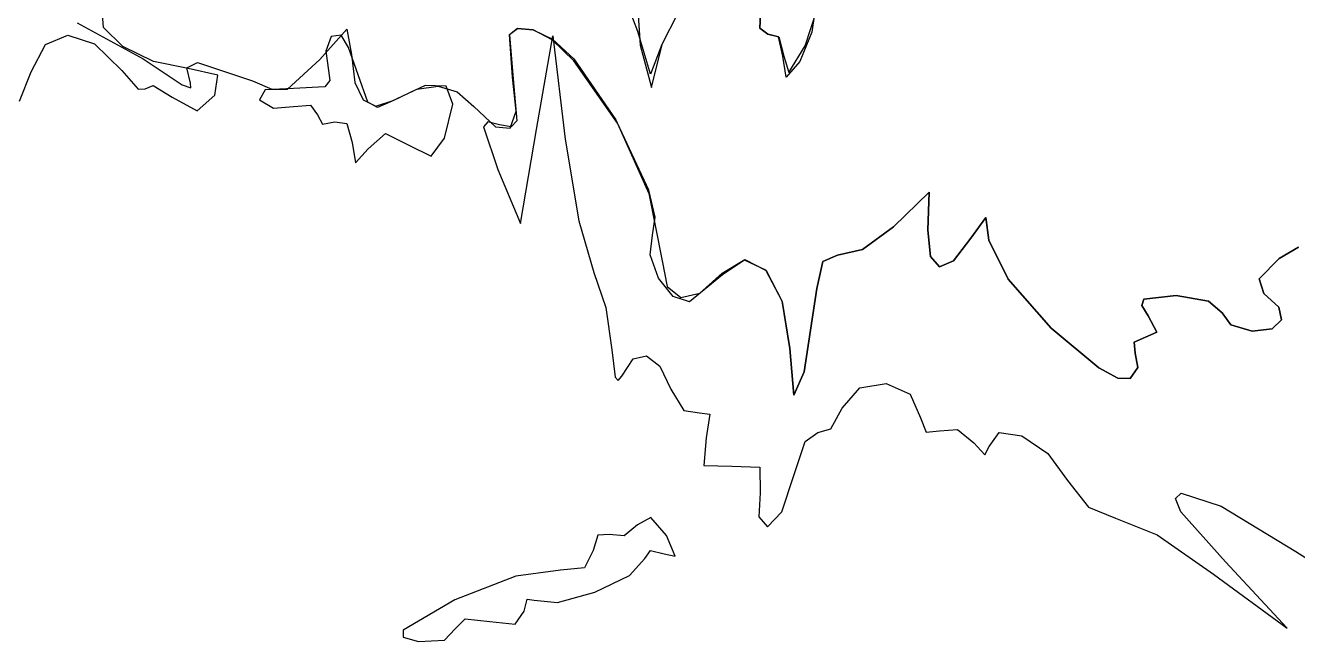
# Model space of a CAD drawing. Extents: x 21 to 195, y 1 to 197.
# Drawn here: x 101.62 to 127.66, y 17.76 to 30.38 of the extents above; entities that cross this region are included whole.
import ezdxf

# ---------------------------------------------------------------- set-up
doc = ezdxf.new("R2010")
doc.units = 0

msp = doc.modelspace()

# ---------------------------------------------------------------- linework, layer by layer
at = {"layer": 'Layer 1'}
for p, q in [((114.154727, 30.254091), (113.872505, 31.007095)), ((116.656188, 30.31834), (116.685204, 30.87886)), ((116.685204, 30.87886), (116.656188, 30.31834)), ((117.82256, 30.945535), (117.718138, 30.237157)), ((103.218284, 30.329949), (103.187565, 30.691888)), ((114.153801, 30.688625), (114.205175, 29.973632)), ((114.970394, 30.614233), (114.647911, 29.986332)), ((114.656378, 29.986332), (114.972246, 30.615159)), ((117.580202, 29.959168), (117.813212, 30.665165)), ((102.675375, 30.429245), (104.026471, 29.691762)), ((103.614294, 29.946909), (103.218284, 30.329949)), ((107.644562, 29.679768), (108.19935, 30.298276)), ((108.19935, 30.298276), (108.295085, 29.780662)), ((111.693302, 30.309554), (111.531426, 30.184593)), ((111.531955, 30.188562), (111.694823, 30.309686)), ((112.015482, 30.286546), (111.693302, 30.309554)), ((111.694823, 30.309686), (112.015482, 30.286546)), ((112.015482, 30.286546), (112.412913, 30.09315)), ((112.40248, 30.082499), (112.015482, 30.286546)), ((114.414681, 29.379245), (114.154727, 30.254091)), ((116.820318, 30.194118), (116.656188, 30.31834)), ((116.656188, 30.31834), (116.820318, 30.194118)), ((117.718138, 30.237157), (117.475074, 29.633554)), ((101.737295, 29.426121), (102.030944, 29.986486)), ((102.030944, 29.986486), (102.487874, 30.17789)), ((102.487874, 30.17789), (103.032447, 29.999407)), ((103.032447, 29.999407), (103.589026, 29.450109)), ((107.878807, 30.150374), (107.766888, 29.848749)), ((108.079582, 30.178728), (107.878807, 30.150374)), ((108.235113, 29.92001), (108.079582, 30.178728)), ((111.531426, 30.184593), (111.601673, 29.279365)), ((111.594265, 29.316407), (111.531955, 30.188562)), ((112.084979, 28.241139), (112.415179, 30.162721)), ((112.84564, 29.649798), (112.40248, 30.082499)), ((112.412913, 30.09315), (112.845034, 29.688968)), ((112.415179, 30.162721), (112.669179, 28.046053)), ((114.205175, 29.973632), (114.436597, 29.104387)), ((114.647911, 29.986332), (114.414681, 29.379245)), ((114.436597, 29.104387), (114.656378, 29.986332)), ((117.035204, 30.138468), (116.820318, 30.194118)), ((116.820318, 30.194118), (117.040584, 30.138468)), ((117.127588, 29.742562), (117.035204, 30.138468)), ((117.040584, 30.138468), (117.146285, 29.742562)), ((117.248546, 29.408085), (117.580202, 29.959168)), ((104.237647, 29.636497), (103.614294, 29.946909)), ((107.766888, 29.848749), (107.824832, 29.450815)), ((108.630356, 28.802894), (108.235113, 29.92001)), ((108.295085, 29.780662), (108.359324, 29.205767)), ((117.194307, 29.316848), (117.127588, 29.742562)), ((117.146285, 29.742562), (117.248546, 29.408085)), ((103.589026, 29.450109), (103.928355, 29.070476)), ((104.026471, 29.691762), (104.825249, 29.157216)), ((104.950397, 29.492443), (104.237647, 29.636497)), ((104.919633, 29.505644), (105.139265, 29.619046)), ((105.001197, 29.192581), (104.919633, 29.505644)), ((105.556646, 29.355785), (104.950397, 29.492443)), ((105.139265, 29.619046), (106.264495, 29.238795)), ((106.984426, 29.07127), (107.644562, 29.679768)), ((107.824832, 29.450815), (107.85312, 29.246579)), ((112.845034, 29.688968), (113.705244, 28.442267)), ((113.74158, 28.371799), (112.84564, 29.649798)), ((117.475074, 29.633554), (117.194307, 29.316848)), ((101.49401, 28.825119), (101.737295, 29.426121)), ((105.007051, 29.095457), (105.001197, 29.192581)), ((105.495086, 28.950576), (105.556646, 29.355785)), ((106.264495, 29.238795), (106.665769, 29.068828)), ((107.85312, 29.246579), (107.746603, 29.119204)), ((108.359324, 29.205767), (108.530123, 28.848888)), ((111.663812, 28.618083), (111.594265, 29.316407)), ((111.601673, 29.279365), (111.679108, 28.41841)), ((103.928355, 29.070476), (104.06951, 29.080045)), ((104.06951, 29.080045), (104.232802, 29.147294)), ((104.232802, 29.147294), (104.625488, 28.905773)), ((104.825249, 29.157216), (105.007051, 29.095457)), ((105.135826, 28.627343), (105.495086, 28.950576)), ((106.529431, 29.056409), (106.408075, 28.854267)), ((107.104812, 29.082868), (106.529431, 29.056409)), ((106.665769, 29.068828), (106.984426, 29.07127)), ((107.746603, 29.119204), (107.104812, 29.082868)), ((109.800113, 29.147343), (109.094127, 28.807348)), ((109.145633, 28.839451), (109.633944, 29.073199)), ((109.633944, 29.073199), (110.071322, 29.130934)), ((110.231924, 29.129126), (109.800113, 29.147343)), ((110.071322, 29.130934), (110.459488, 29.012588)), ((110.371768, 28.764634), (110.231924, 29.129126)), ((110.459488, 29.012588), (110.800161, 28.718095)), ((104.625488, 28.905773), (105.135826, 28.627343)), ((106.408075, 28.854267), (106.695854, 28.678804)), ((106.695854, 28.678804), (107.103754, 28.716331)), ((107.103754, 28.716331), (107.452386, 28.743804)), ((107.452386, 28.743804), (107.59729, 28.54347)), ((108.530123, 28.848888), (108.796041, 28.722593)), ((108.828788, 28.697088), (108.630356, 28.802894)), ((108.796041, 28.722593), (109.145633, 28.839451)), ((109.094127, 28.807348), (108.828788, 28.697088)), ((110.20185, 28.065809), (110.371768, 28.764634)), ((110.800161, 28.718095), (111.24437, 28.301993)), ((107.59729, 28.54347), (107.700919, 28.351294)), ((107.700919, 28.351294), (107.950068, 28.398831)), ((107.950068, 28.398831), (108.200805, 28.365361)), ((111.083586, 28.399961), (110.99807, 28.299392)), ((111.325801, 28.340623), (111.083586, 28.399961)), ((111.539716, 28.2743), (111.663812, 28.618083)), ((111.679108, 28.41841), (111.560993, 28.297694)), ((113.705244, 28.442267), (114.379916, 26.934488)), ((108.200805, 28.365361), (108.308138, 27.978672)), ((108.634105, 27.847086), (108.993982, 28.164145)), ((108.993982, 28.164145), (109.469483, 27.926108)), ((110.99807, 28.299392), (111.289465, 27.426575)), ((111.24437, 28.301993), (111.539716, 28.2743)), ((111.560993, 28.297694), (111.325801, 28.340623)), ((111.754779, 26.319557), (112.084979, 28.241139)), ((114.385571, 26.999278), (113.74158, 28.371799)), ((108.308138, 27.978672), (108.375077, 27.563365)), ((109.469483, 27.926108), (109.924963, 27.697641)), ((109.924963, 27.697641), (110.20185, 28.065809)), ((112.669179, 28.046053), (112.947433, 26.371284)), ((108.375077, 27.563365), (108.634105, 27.847086)), ((111.289465, 27.426575), (111.754779, 26.319557)), ((114.379916, 26.934488), (114.65285, 25.553676)), ((114.513794, 26.448424), (114.385571, 26.999278)), ((119.393481, 26.248296), (120.120909, 26.964083)), ((120.120909, 26.964083), (119.393481, 26.248296)), ((120.120909, 26.964083), (120.09304, 26.181974)), ((120.09304, 26.181974), (120.120909, 26.964083)), ((112.947433, 26.371284), (113.259024, 25.316962)), ((114.45988, 26.078963), (114.513794, 26.448424)), ((120.974632, 26.01758), (121.28221, 26.44497)), ((121.28221, 26.44497), (120.974632, 26.01758)), ((121.28221, 26.44497), (121.345049, 25.97701)), ((121.345049, 25.97701), (121.28221, 26.44497)), ((114.410988, 25.67657), (114.45988, 26.078963)), ((118.756452, 25.783776), (119.393481, 26.248296)), ((119.393481, 26.248296), (118.756452, 25.783776)), ((120.09304, 26.181974), (120.14675, 25.640994)), ((120.14675, 25.640994), (120.09304, 26.181974)), ((120.622868, 25.552282), (120.974632, 26.01758)), ((120.974632, 26.01758), (120.622868, 25.552282)), ((121.345049, 25.97701), (121.737222, 25.178045)), ((121.737222, 25.178045), (121.345049, 25.97701)), ((127.286889, 25.605535), (127.683587, 25.831401)), ((127.683587, 25.831401), (127.286889, 25.605535)), ((114.583353, 25.201383), (114.410988, 25.67657)), ((114.65285, 25.553676), (114.757399, 25.028798)), ((115.886162, 25.305321), (116.347915, 25.579043)), ((116.343946, 25.571652), (115.887573, 25.270396)), ((116.779219, 25.362162), (116.343946, 25.571652)), ((116.347915, 25.579043), (116.783276, 25.355415)), ((117.822913, 24.988526), (117.944842, 25.539654)), ((117.944842, 25.539654), (117.822913, 24.988526)), ((117.944842, 25.539654), (118.246952, 25.67221)), ((118.246952, 25.67221), (117.944842, 25.539654)), ((118.246952, 25.67221), (118.756452, 25.783776)), ((118.756452, 25.783776), (118.246952, 25.67221)), ((120.14675, 25.640994), (120.335133, 25.428925)), ((120.335133, 25.428925), (120.14675, 25.640994)), ((120.335133, 25.428925), (120.622868, 25.552282)), ((120.622868, 25.552282), (120.335133, 25.428925)), ((126.877401, 25.187096), (127.286889, 25.605535)), ((127.286889, 25.605535), (126.877401, 25.187096)), ((113.259024, 25.316962), (113.504205, 24.597957)), ((115.887573, 25.270396), (115.213767, 24.716181)), ((115.428989, 24.893574), (115.886162, 25.305321)), ((117.113421, 24.729405), (116.779219, 25.362162)), ((116.783276, 25.355415), (117.115185, 24.720624)), ((114.882453, 24.824291), (114.583353, 25.201383)), ((114.757399, 25.028798), (115.034424, 24.805082)), ((121.737222, 25.178045), (122.622943, 24.172639)), ((122.622943, 24.172639), (121.737222, 25.178045)), ((126.974327, 24.886926), (126.877401, 25.187096)), ((126.877401, 25.187096), (126.974327, 24.886926)), ((115.213767, 24.716181), (114.882453, 24.824291)), ((115.034424, 24.805082), (115.428989, 24.893574)), ((117.56468, 23.28355), (117.822913, 24.988526)), ((117.822913, 24.988526), (117.56468, 23.28355)), ((124.475711, 24.638774), (124.518816, 24.769848)), ((124.518816, 24.769848), (124.475711, 24.638774)), ((124.518816, 24.769848), (125.177982, 24.842123)), ((125.177982, 24.842123), (124.518816, 24.769848)), ((125.177982, 24.842123), (125.841998, 24.726588)), ((125.841998, 24.726588), (125.177982, 24.842123)), ((127.281696, 24.605459), (126.974327, 24.886926)), ((126.974327, 24.886926), (127.281696, 24.605459)), ((113.504205, 24.597957), (113.622385, 23.729461)), ((117.266582, 23.760859), (117.113421, 24.729405)), ((117.115185, 24.720624), (117.266582, 23.760859)), ((124.603659, 24.430079), (124.475711, 24.638774)), ((124.475711, 24.638774), (124.603659, 24.430079)), ((125.841998, 24.726588), (126.118135, 24.489345)), ((126.118135, 24.489345), (125.841998, 24.726588)), ((126.118135, 24.489345), (126.299551, 24.246149)), ((126.299551, 24.246149), (126.118135, 24.489345)), ((127.332485, 24.344927), (127.281696, 24.605459)), ((127.281696, 24.605459), (127.332485, 24.344927)), ((124.785031, 24.093176), (124.603659, 24.430079)), ((124.603659, 24.430079), (124.785031, 24.093176)), ((126.299551, 24.246149), (126.735496, 24.116459)), ((126.735496, 24.116459), (126.299551, 24.246149)), ((127.144487, 24.162778), (127.332485, 24.344927)), ((127.332485, 24.344927), (127.144487, 24.162778)), ((122.622943, 24.172639), (123.593, 23.361304)), ((123.593, 23.361304), (122.622943, 24.172639)), ((124.318306, 23.892621), (124.552859, 23.989106)), ((124.552859, 23.989106), (124.318306, 23.892621)), ((124.552859, 23.989106), (124.785031, 24.093176)), ((124.785031, 24.093176), (124.552859, 23.989106)), ((126.735496, 24.116459), (127.144487, 24.162778)), ((127.144487, 24.162778), (126.735496, 24.116459)), ((113.622385, 23.729461), (113.694264, 23.170308)), ((117.266582, 23.760859), (117.348294, 22.800817)), ((117.348294, 22.800817), (117.266582, 23.760859)), ((124.339076, 23.66067), (124.318306, 23.892621)), ((124.318306, 23.892621), (124.339076, 23.66067)), ((113.828055, 23.195356), (114.06166, 23.544804)), ((114.06166, 23.544804), (114.334291, 23.6089)), ((114.334291, 23.6089), (114.604541, 23.398754)), ((124.393271, 23.373641), (124.339076, 23.66067)), ((124.339076, 23.66067), (124.393271, 23.373641)), ((113.756827, 23.101009), (113.828055, 23.195356)), ((114.604541, 23.398754), (114.831003, 22.92548)), ((117.348294, 22.800817), (117.56468, 23.28355)), ((117.56468, 23.28355), (117.348294, 22.800817)), ((123.593, 23.361304), (123.981776, 23.153575)), ((123.981776, 23.153575), (123.593, 23.361304)), ((124.238181, 23.144555), (124.393271, 23.373641)), ((124.393271, 23.373641), (124.238181, 23.144555)), ((113.694264, 23.170308), (113.756827, 23.101009)), ((114.831003, 22.92548), (115.097438, 22.489976)), ((118.343966, 22.536719), (118.699721, 22.953978)), ((118.699721, 22.953978), (119.23817, 23.041368)), ((119.23817, 23.041368), (119.729656, 22.827132)), ((123.981776, 23.153575), (124.238181, 23.144555)), ((124.238181, 23.144555), (123.981776, 23.153575)), ((119.729656, 22.827132), (119.94452, 22.339516)), ((115.097438, 22.489976), (115.421553, 22.440763)), ((115.421553, 22.440763), (115.629957, 22.414922)), ((115.629957, 22.414922), (115.554198, 21.933469)), ((118.109148, 22.111886), (118.343966, 22.536719)), ((119.94452, 22.339516), (120.058644, 22.049444)), ((115.554198, 21.933469), (115.508028, 21.365408)), ((117.582671, 21.852903), (117.845491, 22.037891)), ((117.845491, 22.037891), (118.109148, 22.111886)), ((120.058644, 22.049444), (120.336809, 22.073169)), ((120.336809, 22.073169), (120.704095, 22.101567)), ((120.704095, 22.101567), (121.036721, 21.829399)), ((121.35034, 21.751082), (121.553739, 22.042753)), ((121.553739, 22.042753), (122.020001, 21.967776)), ((122.020001, 21.967776), (122.553071, 21.610886)), ((117.350543, 21.161238), (117.582671, 21.852903)), ((121.036721, 21.829399), (121.263381, 21.583998)), ((121.263381, 21.583998), (121.35034, 21.751082)), ((115.508028, 21.365408), (116.083365, 21.347152)), ((122.553071, 21.610886), (122.956891, 21.056815)), ((116.083365, 21.347152), (116.658128, 21.327308)), ((116.658128, 21.327308), (116.664037, 20.801051)), ((117.105363, 20.417802), (117.350543, 21.161238)), ((122.956891, 21.056815), (123.385032, 20.51098)), ((116.664037, 20.801051), (116.632464, 20.311925)), ((125.16859, 20.687924), (125.279008, 20.799905)), ((125.275233, 20.415035), (125.16859, 20.687924)), ((125.279008, 20.799905), (126.098164, 20.533502)), ((116.811499, 20.108548), (117.105363, 20.417802)), ((123.385032, 20.51098), (123.93832, 20.282115)), ((126.192571, 19.394173), (125.275233, 20.415035)), ((126.098164, 20.533502), (127.626967, 19.600548)), ((114.148025, 20.148059), (113.875371, 19.922546)), ((114.42178, 20.302179), (114.148025, 20.148059)), ((114.746336, 19.928984), (114.42178, 20.302179)), ((116.632464, 20.311925), (116.811499, 20.108548)), ((123.93832, 20.282115), (124.792042, 19.94433)), ((113.338223, 19.934893), (113.241738, 19.620303)), ((113.570174, 19.947328), (113.338223, 19.934893)), ((113.875371, 19.922546), (113.570174, 19.947328)), ((114.921711, 19.507723), (114.746336, 19.928984)), ((124.792042, 19.94433), (125.943157, 19.135586)), ((113.241738, 19.620303), (113.063453, 19.26585)), ((114.300072, 19.458378), (114.416797, 19.625639)), ((114.416797, 19.625639), (114.6973, 19.551864)), ((114.6973, 19.551864), (114.921711, 19.507723)), ((127.626967, 19.600548), (129.170122, 18.628473)), ((113.987941, 19.112816), (114.300072, 19.458378)), ((127.448725, 18.035492), (126.192571, 19.394173)), ((111.659176, 19.094311), (110.408578, 18.611005)), ((112.571107, 19.2199), (111.659176, 19.094311)), ((113.063453, 19.26585), (112.571107, 19.2199)), ((113.279132, 18.770593), (113.987941, 19.112816)), ((125.943157, 19.135586), (127.448725, 18.035492)), ((112.515026, 18.559803), (113.279132, 18.770593)), ((110.408578, 18.611005), (109.351214, 17.993644)), ((111.830626, 18.379583), (111.891216, 18.626484)), ((111.891216, 18.626484), (112.037001, 18.608536)), ((112.037001, 18.608536), (112.515026, 18.559803)), ((111.6448, 18.117822), (111.830626, 18.379583)), ((109.351214, 17.993644), (109.353485, 17.846227)), ((110.198851, 17.787225), (110.419514, 18.017986)), ((110.419514, 18.017986), (110.621215, 18.221318)), ((110.621215, 18.221318), (111.12507, 18.168269)), ((111.12507, 18.168269), (111.6448, 18.117822)), ((109.353485, 17.846227), (109.668097, 17.758341)), ((109.668097, 17.758341), (110.198851, 17.787225))]:
    msp.add_line(p, q, dxfattribs=at)

doc.saveas('drawing.dxf')
